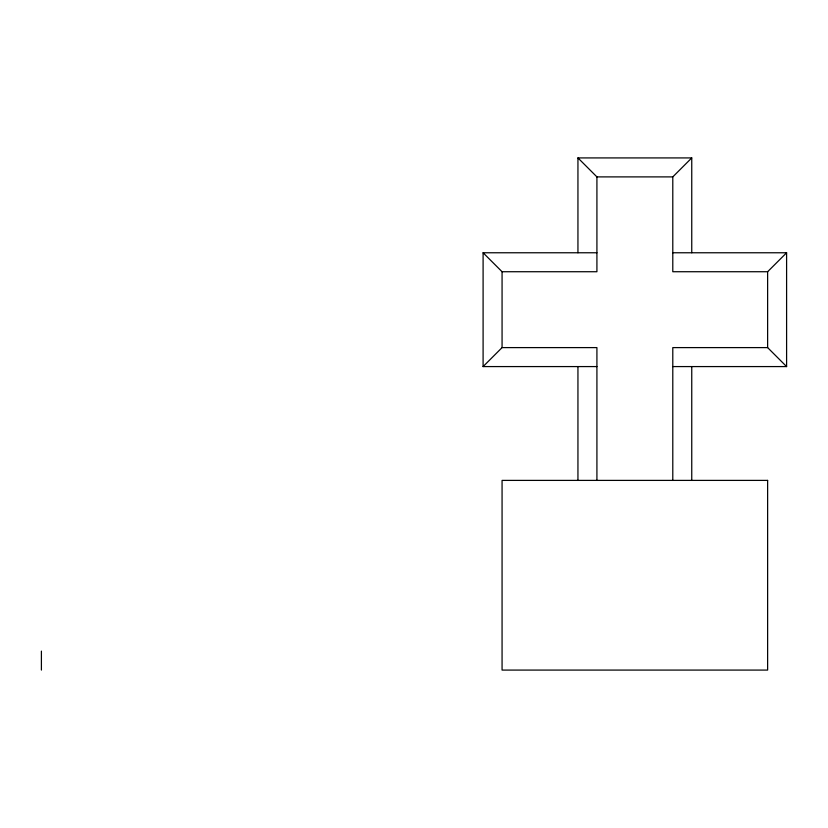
<?xml version="1.0" encoding="UTF-8"?>
<svg xmlns="http://www.w3.org/2000/svg" width="828" height="828" viewBox="0 0 828 828"><rect width="100%" height="100%" fill="white"/><g stroke="black" fill="none" stroke-linecap="round" stroke-linejoin="round"><path stroke-width="1.24" d="M596.916 366.576L483.097 366.576L502.068 347.605L596.916 347.605L596.916 480.188M672.791 366.576L786.6 366.576L786.6 252.768L767.628 271.729L672.791 271.729L672.791 176.892L691.753 157.92L691.753 252.768M577.944 252.768L577.944 157.92L691.753 157.92M577.944 157.92L596.916 176.892L672.791 176.892M483.097 366.576L483.097 252.768L596.916 252.768M672.791 252.768L786.6 252.768M483.097 252.768L502.068 271.729L596.916 271.729L596.916 176.892M786.6 366.576L767.628 347.605L672.791 347.605L672.791 480.188M767.628 271.729L767.628 347.605M691.753 366.576L691.753 480.136M577.944 366.576L577.944 480.136M502.068 271.729L502.068 347.605M41.4 651.108L41.4 670.08M767.628 480.395L502.068 480.395L502.068 670.08L767.628 670.08L767.628 480.395"/></g></svg>
